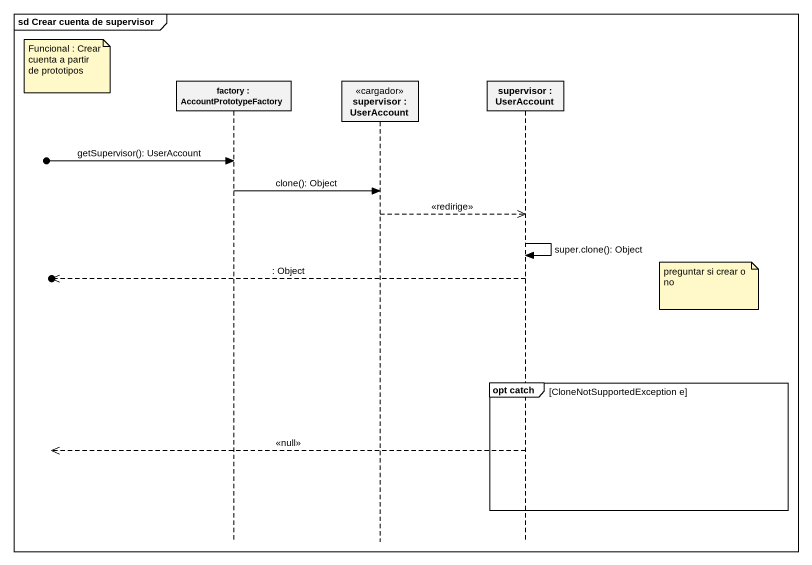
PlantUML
@startuml
mainframe sd Crear cuenta de supervisor
hide footbox
participant "factory : AccountPrototypeFactory" as factory
participant "supervisor : UserAccount" as supervisor <<cargador>>
participant "supervisor : UserAccount" as supervisor_2

note left of factory : Funcional : Crear cuenta a partir de prototipos
[o-> factory : getSupervisor(): UserAccount
factory -> supervisor : clone(): Object
supervisor -->> supervisor_2 : <<redirige>>
supervisor_2 -> supervisor_2 : super.clone(): Object
[o<<-- supervisor_2 : : Object
note right of supervisor_2 : preguntar si crear o no
group opt catch [CloneNotSupportedException e]
  [o<<-- supervisor_2 : <<null>>
end
@enduml
